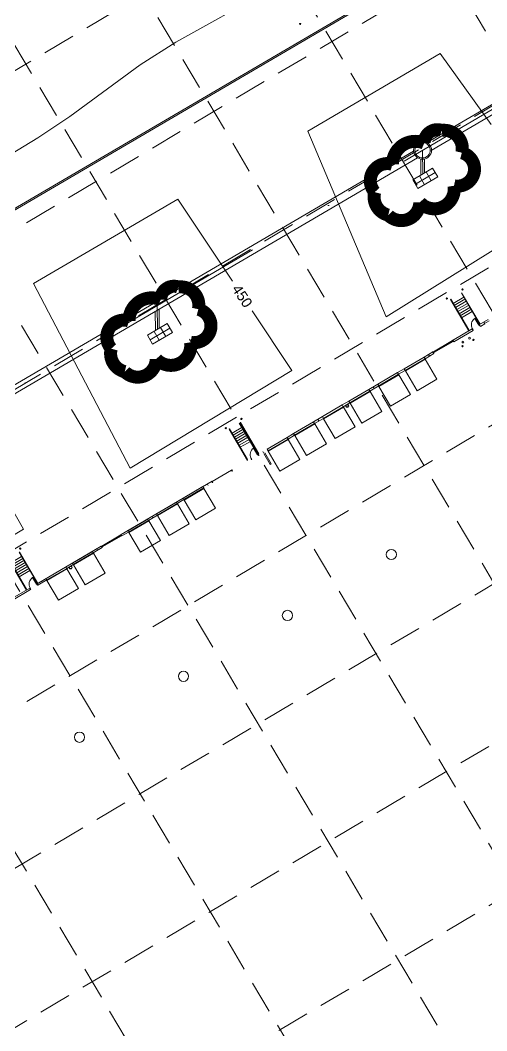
# Model space of a CAD drawing. Header units: inches. Extents: x 2527773 to 2531821, y 6906669 to 6910268.
# Drawn here: x 2528989 to 2529171, y 6908609.1 to 6909003.5 of the extents above; entities that cross this region are included whole.
import ezdxf
from ezdxf.enums import TextEntityAlignment as Align

# ---------------------------------------------------------------- set-up
doc = ezdxf.new("R2010")
doc.units = ezdxf.units.IN
doc.header["$MEASUREMENT"] = 0
doc.linetypes.add('DGN Style 4', pattern=[136.947622, 68.431042, -34.215521, 0.085539, -34.215521])
doc.linetypes.add('HIDDEN', pattern=[0.009525, 0.00635, -0.003175])
for name, color, linetype, lineweight in [('CE-GRADE-25128 - CE-GRAD-CONT-MAJR-LABL-STD1', 1, 'Continuous', 30), ('CE-GRADE-25128 - CE-GRAD-CONT-MAJR-LINE', 1, 'Continuous', 80), ('CE-GRADE-25128 - CE-GRAD-CONT-MINR-LINE', 40, 'Continuous', 53), ('CE-PUTIL-25128 - CE-UTIL-STRM-INLT', 251, 'Continuous', 13), ('CE-PUTIL-25128 - CE-UTIL-STRM-RCP-CL3-48IN', 251, 'DGN Style 4', 13), ('CE-PUTIL-25128 - CE-UTIL-STRM-WALL', 251, 'Continuous', 13), ('CE-SITE-25128 - 906-BP-01$0$A-BOLLARD', 251, 'Continuous', 0), ('CE-SITE-25128 - 906-BP-01$0$A-DOCK DOOR LINE', 251, 'Continuous', 0), ('CE-SITE-25128 - 906-BP-01$0$A-DOCK-LEVELER', 251, 'Continuous', 0), ('CE-SITE-25128 - 906-BP-01$0$A-DOOR', 251, 'Continuous', 0), ('CE-SITE-25128 - 906-BP-01$0$A-DOOR-SHELL', 251, 'Continuous', 0), ('CE-SITE-25128 - 906-BP-01$0$A-FLOR', 251, 'Continuous', 0), ('CE-SITE-25128 - 906-BP-01$0$A-FLOR-STRS', 251, 'Continuous', 0), ('CE-SITE-25128 - 906-BP-01$0$A-WALL-SHELL', 251, 'Continuous', 0), ('CE-SITE-25128 - 906-BP-01$0$P-FIXT', 251, 'Continuous', 0), ('CE-SITE-25128 - A-BOLLARD', 251, 'Continuous', 0), ('CE-SITE-25128 - A-DOCK DOOR LINE', 251, 'Continuous', 0), ('CE-SITE-25128 - A-DOOR', 251, 'Continuous', 0), ('CE-SITE-25128 - A-DOOR-SHELL', 251, 'Continuous', 0), ('CE-SITE-25128 - a-paving', 251, 'Continuous', 0), ('CE-SITE-25128 - A-ROOF', 251, 'Continuous', 0), ('CE-SITE-25128 - A-WALL-SHELL', 251, 'Continuous', 0)]:
    doc.layers.add(name, color=color, linetype=linetype, lineweight=lineweight)
doc.layers.add('GRID', color=254, linetype='HIDDEN')
doc.layers.add('LEGEND', color=7, linetype='Continuous')
doc.styles.get("Standard").update_dxf_attribs({"font": 'ARIAL.TTF'})

# ---------------------------------------------------------------- blocks, each defined once
blk = doc.blocks.new('906-BP-01$0$A$C3CD811FF_2')
at = {"layer": 'CE-SITE-25128 - 906-BP-01$0$A-BOLLARD', "ltscale": 0.273403}
for centre in [(-1.96, 4.22), (-3.82, 3.13)]:
    blk.add_circle(centre, 0.0762, dxfattribs=at)
at = {"layer": 'CE-SITE-25128 - 906-BP-01$0$A-FLOR-STRS', "ltscale": 0.273403}
for p, q in [((-2.07, 3.81), (-2.1, 3.79)), ((0.04, 0.14), (-2.1, 3.79)), ((0.12, 0.07), (-2.07, 3.81)), ((-3.41, 3.02), (-3.37, 3.04)), ((-1.22, -0.71), (-3.41, 3.02)), ((-1.23, -0.61), (-3.37, 3.04)), ((-1.81, 3.28), (-3.08, 2.54)), ((-1.67, 3.04), (-2.94, 2.3)), ((-1.52, 2.8), (-2.8, 2.06)), ((-1.38, 2.56), (-2.65, 1.82)), ((-1.24, 2.32), (-2.51, 1.57)), ((-1.1, 2.08), (-2.37, 1.33)), ((-0.96, 1.84), (-2.23, 1.09)), ((-0.82, 1.6), (-2.09, 0.85)), ((0.04, 0.14), (0.07, 0.16)), ((-1.27, -0.63), (-1.23, -0.61))]:
    blk.add_line(p, q, dxfattribs=at)
blk = doc.blocks.new('A$C3CD811FF_4')
at = {"color": 0, "linetype": 'ByBlock', "lineweight": -2}
for p, q in [((-55.5, 0), (-55.5, -170.5)), ((5.5, 0), (5.5, -170.5)), ((-55.5, -4), (-54, -4)), ((-54, -4), (-54, -170.5)), ((4, -4), (4, -170.5)), ((4, -4), (5.5, -4)), ((4, -70.5), (-54, -70.5)), ((4, -81.5), (-54, -81.5)), ((4, -92.5), (-54, -92.5)), ((4, -103.5), (-54, -103.5)), ((4, -114.5), (-54, -114.5)), ((4, -125.5), (-54, -125.5)), ((4, -136.5), (-54, -136.5)), ((-55.5, -170.5), (-54, -170.5)), ((4, -147.5), (-54, -147.5)), ((5.5, -170.5), (4, -170.5))]:
    blk.add_line(p, q, dxfattribs=at)
for centre in [(-67.5, -182.5), (17.5, -182.5)]:
    blk.add_circle(centre, 3, dxfattribs=at)

msp = doc.modelspace()

# ---------------------------------------------------------------- linework, layer by layer
at = {"layer": 'CE-GRADE-25128 - CE-GRAD-CONT-MAJR-LINE', "color": 35, "linetype": 'Continuous', "lineweight": 0, "flags": 128}
for points in [[(2529172.79, 6908962.75), (2529152.91, 6908990.46), (2529101.28, 6908960.17), (2529131.74, 6908887.74), (2529197.34, 6908928.53), (2529180.93, 6908951.4)], [(2529071.78, 6908901.66), (2529050.51, 6908933.63), (2528994.2, 6908900.66), (2529031.89, 6908828.67), (2529095.02, 6908866.72), (2529079.51, 6908890.04)], [(2528973.77, 6908833.75), (2528990.32, 6908804.89), (2528927.19, 6908766.84), (2528888.31, 6908838.54), (2528950.17, 6908874.91), (2528966.83, 6908845.86)]]:
    msp.add_lwpolyline(points, dxfattribs=at)
at = {"layer": 'CE-GRADE-25128 - CE-GRAD-CONT-MINR-LINE', "color": 35, "linetype": 'Continuous', "lineweight": 0, "flags": 128}
msp.add_lwpolyline([(2529133.48, 6909048.29), (2529092.28, 6909019.24), (2529085.81, 6909014.99), (2529049.71, 6908994.89), (2529035.81, 6908986.06), (2529008.36, 6908965.94), (2528995.92, 6908957.61), (2528956.79, 6908933.8), (2528930.11, 6908918.32), (2528910.72, 6908904.53), (2528855.31, 6908869.93), (2528833.89, 6908855.07), (2528780.18, 6908823.04), (2528754.86, 6908804.31), (2528719.31, 6908787.58), (2528704.46, 6908777.22), (2528670.6, 6908755.77), (2528630.03, 6908724.75), (2528625.36, 6908718.75), (2528701.88, 6908586.8), (2528710.59, 6908582.02)], dxfattribs=at)
at = {"layer": 'CE-PUTIL-25128 - CE-UTIL-STRM-INLT', "color": 5, "extrusion": (0, 0, -1)}
for p, q in [((2529150.94, 6908944.02), (2529143.18, 6908939.47)), ((2529146.78, 6908939.26), (2529144.75, 6908942.71)), ((2529149.37, 6908940.78), (2529147.34, 6908944.23)), ((2529047.42, 6908883.33), (2529039.66, 6908878.78)), ((2529045.84, 6908880.09), (2529043.82, 6908883.54)), ((2529043.26, 6908878.57), (2529041.23, 6908882.02))]:
    msp.add_line(p, q, dxfattribs=at)
at = {"layer": 'CE-PUTIL-25128 - CE-UTIL-STRM-INLT', "color": 5, "flags": 128}
for points in [[(2529151.95, 6908942.3), (2529149.93, 6908945.75), (2529142.17, 6908941.2), (2529144.19, 6908937.75)], [(2529048.43, 6908881.61), (2529046.41, 6908885.06), (2529038.65, 6908880.5), (2529040.67, 6908877.05)]]:
    msp.add_lwpolyline(points, close=True, dxfattribs=at)
at = {"layer": 'CE-PUTIL-25128 - CE-UTIL-STRM-INLT', "color": 5, "lineweight": 0}
for radius in [3.5, 3]:
    msp.add_circle((2529145.99, 6908952.71), radius, dxfattribs=at)
at = {"layer": 'CE-PUTIL-25128 - CE-UTIL-STRM-RCP-CL3-48IN', "color": 5, "lineweight": 0}
for p, q in [((2529145.99, 6908952.71), (2529146.05, 6908943.47)), ((2529042.47, 6908892.02), (2529042.53, 6908882.78))]:
    msp.add_line(p, q, dxfattribs=at)
at = {"layer": 'CE-PUTIL-25128 - CE-UTIL-STRM-RCP-CL3-48IN', "color": 5, "lineweight": 0, "flags": 128}
msp.add_lwpolyline([(2530918.43, 6908915.77), (2530890.12, 6908963.09), (2530239.22, 6909451.42, 0.302205), (2530018.05, 6909463.97), (2528753.12, 6908722.39, 0.415961), (2528717.73, 6908585.03), (2528785.5, 6908471), (2528781.08, 6908463.12)], format="xyb", dxfattribs=at)
at = {"layer": 'CE-PUTIL-25128 - CE-UTIL-STRM-WALL', "color": 5, "lineweight": 0}
for p, q in [((2529147.58, 6908955.67), (2529452.21, 6909134.27)), ((2529149.35, 6908952.65), (2529453.98, 6909131.25)), ((2528934.74, 6908830.6), (2529142.5, 6908952.4)), ((2528936.25, 6908828.01), (2529144.02, 6908949.82)), ((2529145.26, 6908949.29), (2529145.3, 6908943.03)), ((2529146.76, 6908949.3), (2529146.8, 6908943.91)), ((2529043.22, 6908890.72), (2529043.27, 6908883.22)), ((2529041.73, 6908889.85), (2529041.78, 6908882.34))]:
    msp.add_line(p, q, dxfattribs=at)
at = {"layer": 'CE-SITE-25128 - 906-BP-01$0$A-BOLLARD', "lineweight": 0, "ltscale": 0.273403}
for p, q in [((2529115.79, 6908853.07), (2529115.93, 6908853.15)), ((2529115.79, 6908853.06), (2529115.93, 6908853.14)), ((2529115.79, 6908853.06), (2529115.79, 6908853.07)), ((2529116.34, 6908852.45), (2529115.93, 6908853.15)), ((2529116.33, 6908852.44), (2529115.93, 6908853.14)), ((2529116.33, 6908852.44), (2529116.9, 6908852.49)), ((2529116.34, 6908852.45), (2529116.9, 6908852.5)), ((2529116.79, 6908853.66), (2529116.94, 6908853.74)), ((2529117.2, 6908852.96), (2529116.79, 6908853.66)), ((2529116.81, 6908853.65), (2529116.94, 6908853.73)), ((2529117.21, 6908852.96), (2529116.81, 6908853.65)), ((2529117.2, 6908852.96), (2529116.89, 6908852.49)), ((2529117.21, 6908852.96), (2529116.9, 6908852.49)), ((2529116.94, 6908853.73), (2529116.94, 6908853.74)), ((2529007.87, 6908789.99), (2529008.01, 6908790.08)), ((2529007.87, 6908789.98), (2529008.01, 6908790.06)), ((2529007.87, 6908789.98), (2529007.87, 6908789.99)), ((2529008.42, 6908789.38), (2529008.01, 6908790.08)), ((2529008.41, 6908789.37), (2529008.01, 6908790.06)), ((2529008.41, 6908789.37), (2529008.98, 6908789.41)), ((2529008.42, 6908789.38), (2529008.98, 6908789.42)), ((2529008.87, 6908790.58), (2529009.02, 6908790.67)), ((2529009.28, 6908789.88), (2529008.87, 6908790.58)), ((2529008.89, 6908790.58), (2529009.02, 6908790.66)), ((2529009.3, 6908789.88), (2529008.89, 6908790.58)), ((2529009.28, 6908789.88), (2529008.97, 6908789.42)), ((2529009.3, 6908789.88), (2529008.98, 6908789.41)), ((2529009.02, 6908790.66), (2529009.02, 6908790.67))]:
    msp.add_line(p, q, dxfattribs=at)
for centre, radius in [((2529165.82, 6908878.71), 0.25), ((2529161.57, 6908876.22), 0.25), ((2529133.81, 6908794.97), 2), ((2529093.26, 6908771.2), 2), ((2529052.72, 6908747.43), 2), ((2529012.17, 6908723.66), 2)]:
    msp.add_circle(centre, radius, dxfattribs=at)
at = {"layer": 'CE-SITE-25128 - 906-BP-01$0$A-DOCK DOOR LINE', "lineweight": 0, "ltscale": 0.273403}
for p, q in [((2529150.23, 6908874.06), (2529157.71, 6908878.44)), ((2529150.4, 6908873.77), (2529157.88, 6908878.15)), ((2529020.83, 6908798.2), (2529028.31, 6908802.58)), ((2529021, 6908797.91), (2529028.48, 6908802.29))]:
    msp.add_line(p, q, dxfattribs=at)
at = {"layer": 'CE-SITE-25128 - 906-BP-01$0$A-DOCK-LEVELER', "lineweight": 0, "ltscale": 0.273403, "flags": 128}
for points in [[(2529151.62, 6908863.45), (2529143.86, 6908858.9), (2529139.31, 6908866.66), (2529147.07, 6908871.21), (2529151.62, 6908863.45)], [(2529141.27, 6908857.38), (2529133.51, 6908852.83), (2529128.95, 6908860.59), (2529136.72, 6908865.14), (2529141.27, 6908857.38)], [(2529130.06, 6908850.81), (2529122.29, 6908846.25), (2529117.74, 6908854.02), (2529125.5, 6908858.57), (2529130.06, 6908850.81)], [(2529119.7, 6908844.74), (2529111.94, 6908840.19), (2529107.39, 6908847.95), (2529115.15, 6908852.5), (2529119.7, 6908844.74)], [(2529108.49, 6908838.16), (2529100.72, 6908833.61), (2529096.17, 6908841.37), (2529103.94, 6908845.93), (2529108.49, 6908838.16)], [(2529098.14, 6908832.09), (2529090.37, 6908827.54), (2529085.82, 6908835.31), (2529093.58, 6908839.86), (2529098.14, 6908832.09)], [(2529065.27, 6908813.02), (2529057.51, 6908808.47), (2529052.95, 6908816.23), (2529060.72, 6908820.78), (2529065.27, 6908813.02)], [(2529054.92, 6908806.95), (2529047.15, 6908802.4), (2529042.6, 6908810.16), (2529050.37, 6908814.71), (2529054.92, 6908806.95)], [(2529043.7, 6908800.37), (2529035.94, 6908795.82), (2529031.39, 6908803.59), (2529039.15, 6908808.14), (2529043.7, 6908800.37)], [(2529022.14, 6908787.73), (2529014.37, 6908783.18), (2529009.82, 6908790.94), (2529017.58, 6908795.5), (2529022.14, 6908787.73)], [(2529011.78, 6908781.66), (2529004.02, 6908777.11), (2528999.47, 6908784.87), (2529007.23, 6908789.43), (2529011.78, 6908781.66)]]:
    msp.add_lwpolyline(points, dxfattribs=at)
at = {"layer": 'CE-SITE-25128 - 906-BP-01$0$A-DOOR', "lineweight": 0, "ltscale": 0.273403}
for p, q in [((2529165.29, 6908882.98), (2529165.43, 6908883.06)), ((2529165.29, 6908882.98), (2529165.54, 6908882.55)), ((2529165.43, 6908883.06), (2529165.68, 6908882.63)), ((2529165.54, 6908882.55), (2529165.68, 6908882.63)), ((2529168.16, 6908884.67), (2529167.88, 6908884.5)), ((2529168.16, 6908884.67), (2529168.02, 6908884.58)), ((2529168.02, 6908884.58), (2529168.27, 6908884.15)), ((2529168.16, 6908884.67), (2529168.42, 6908884.23)), ((2529168.42, 6908884.23), (2529168.27, 6908884.15)), ((2529146.99, 6908871.36), (2529139.22, 6908866.81)), ((2529139.31, 6908866.66), (2529147.07, 6908871.21)), ((2529147.07, 6908871.21), (2529146.99, 6908871.36)), ((2529139.22, 6908866.81), (2529139.31, 6908866.66)), ((2529128.87, 6908860.74), (2529136.63, 6908865.29)), ((2529136.63, 6908865.29), (2529128.87, 6908860.74)), ((2529136.72, 6908865.14), (2529136.63, 6908865.29)), ((2529125.42, 6908858.71), (2529117.65, 6908854.16)), ((2529117.74, 6908854.02), (2529125.5, 6908858.57)), ((2529125.5, 6908858.57), (2529125.42, 6908858.71)), ((2529128.87, 6908860.74), (2529128.95, 6908860.59)), ((2529107.3, 6908848.09), (2529115.07, 6908852.64)), ((2529115.15, 6908852.5), (2529107.39, 6908847.95)), ((2529115.07, 6908852.64), (2529115.15, 6908852.5)), ((2529117.65, 6908854.16), (2529117.74, 6908854.02)), ((2529107.39, 6908847.95), (2529107.3, 6908848.09)), ((2529103.85, 6908846.07), (2529096.09, 6908841.52)), ((2529096.17, 6908841.37), (2529103.94, 6908845.93)), ((2529103.94, 6908845.93), (2529103.85, 6908846.07)), ((2529093.5, 6908840), (2529085.74, 6908835.45)), ((2529085.82, 6908835.31), (2529093.58, 6908839.86)), ((2529093.58, 6908839.86), (2529093.5, 6908840)), ((2529096.09, 6908841.52), (2529096.17, 6908841.37)), ((2529060.63, 6908820.93), (2529052.87, 6908816.37)), ((2529052.95, 6908816.23), (2529060.72, 6908820.78)), ((2529052.87, 6908816.37), (2529052.95, 6908816.23)), ((2529050.28, 6908814.86), (2529042.52, 6908810.31)), ((2529042.6, 6908810.16), (2529050.37, 6908814.71)), ((2529050.37, 6908814.71), (2529050.28, 6908814.86)), ((2529039.07, 6908808.28), (2529031.3, 6908803.73)), ((2529031.39, 6908803.59), (2529039.15, 6908808.14)), ((2529039.15, 6908808.14), (2529039.07, 6908808.28)), ((2529042.52, 6908810.31), (2529042.6, 6908810.16)), ((2529031.3, 6908803.73), (2529031.39, 6908803.59)), ((2529017.5, 6908795.64), (2529009.74, 6908791.09)), ((2529009.82, 6908790.94), (2529017.58, 6908795.5)), ((2529017.58, 6908795.5), (2529017.5, 6908795.64)), ((2529007.15, 6908789.57), (2528999.38, 6908785.02)), ((2528999.47, 6908784.87), (2529007.23, 6908789.43)), ((2529007.23, 6908789.43), (2529007.15, 6908789.57)), ((2529009.74, 6908791.09), (2529009.82, 6908790.94)), ((2528995.63, 6908783.52), (2528995.34, 6908783.35)), ((2528995.63, 6908783.52), (2528995.48, 6908783.43)), ((2528995.63, 6908783.52), (2528995.88, 6908783.09)), ((2528999.38, 6908785.02), (2528999.47, 6908784.87)), ((2528992.75, 6908781.83), (2528992.89, 6908781.91)), ((2528992.75, 6908781.83), (2528993, 6908781.4)), ((2528992.89, 6908781.91), (2528993.15, 6908781.48)), ((2528993, 6908781.4), (2528993.15, 6908781.48)), ((2528995.48, 6908783.43), (2528995.74, 6908783)), ((2528995.88, 6908783.09), (2528995.74, 6908783))]:
    msp.add_line(p, q, dxfattribs=at)
at = {"layer": 'CE-SITE-25128 - 906-BP-01$0$A-DOOR', "lineweight": 0, "ltscale": 0.273403, "flags": 128}
for points in [[(2529168.02, 6908884.58), (2529166.5, 6908887.17), (2529166.36, 6908887.09), (2529167.88, 6908884.5)], [(2528995.48, 6908783.43), (2528993.97, 6908786.02), (2528993.82, 6908785.94), (2528995.34, 6908783.35)]]:
    msp.add_lwpolyline(points, close=True, dxfattribs=at)
at = {"layer": 'CE-SITE-25128 - 906-BP-01$0$A-DOOR', "lineweight": 0, "ltscale": 0.273403}
for centre in [(2529168.03, 6908884.58), (2528995.49, 6908783.43)]:
    msp.add_arc(centre, 3.01, 123.723, 210.3121, dxfattribs=at)
at = {"layer": 'CE-SITE-25128 - 906-BP-01$0$A-DOOR-SHELL', "lineweight": 0, "ltscale": 0.273403}
for p, q in [((2529150.32, 6908873.91), (2529157.79, 6908878.3)), ((2529020.92, 6908798.05), (2529028.39, 6908802.44))]:
    msp.add_line(p, q, dxfattribs=at)
at = {"layer": 'CE-SITE-25128 - 906-BP-01$0$A-DOOR-SHELL', "lineweight": 0, "ltscale": 0.273403, "flags": 128}
for points in [[(2529157.81, 6908878.6), (2529157.67, 6908878.51), (2529157.92, 6908878.08), (2529158.06, 6908878.17)], [(2529150.19, 6908874.13), (2529150.05, 6908874.05), (2529150.3, 6908873.61), (2529150.44, 6908873.7)], [(2529028.41, 6908802.74), (2529028.27, 6908802.65), (2529028.52, 6908802.22), (2529028.66, 6908802.3)], [(2529020.79, 6908798.27), (2529020.64, 6908798.18), (2529020.9, 6908797.75), (2529021.04, 6908797.84)]]:
    msp.add_lwpolyline(points, close=True, dxfattribs=at)
at = {"layer": 'CE-SITE-25128 - 906-BP-01$0$A-FLOR', "lineweight": 0, "ltscale": 0.273403}
for p, q in [((2529146.6, 6908872.02), (2529138.83, 6908867.47)), ((2529136.24, 6908865.95), (2529128.48, 6908861.4)), ((2529125.03, 6908859.38), (2529117.27, 6908854.83)), ((2529106.91, 6908848.76), (2529114.68, 6908853.31)), ((2529103.46, 6908846.74), (2529095.7, 6908842.18)), ((2529093.11, 6908840.67), (2529085.35, 6908836.11)), ((2529060.33, 6908821.45), (2529052.56, 6908816.9)), ((2529049.98, 6908815.38), (2529042.21, 6908810.83)), ((2529038.76, 6908808.8), (2529031, 6908804.25)), ((2529017.19, 6908796.16), (2529009.43, 6908791.61)), ((2529006.84, 6908790.09), (2528999.08, 6908785.54))]:
    msp.add_line(p, q, dxfattribs=at)
at = {"layer": 'CE-SITE-25128 - 906-BP-01$0$A-WALL-SHELL', "lineweight": 0, "ltscale": 0.273403}
for p, q in [((2529171.61, 6908886.69), (2529168.16, 6908884.67)), ((2529171.92, 6908886.17), (2529170.19, 6908885.16)), ((2529165.29, 6908882.98), (2529157.67, 6908878.51)), ((2529165.68, 6908882.32), (2529158.2, 6908877.93)), ((2529165.29, 6908882.98), (2529165.68, 6908882.32)), ((2529168.16, 6908884.67), (2529168.55, 6908884)), ((2529170.28, 6908885.01), (2529168.55, 6908884)), ((2529170.28, 6908885.01), (2529169.89, 6908885.68)), ((2529158.2, 6908877.93), (2529157.81, 6908878.6)), ((2529150.05, 6908874.05), (2529146.6, 6908872.02)), ((2529146.99, 6908871.36), (2529146.6, 6908872.02)), ((2529150.44, 6908873.38), (2529146.99, 6908871.36)), ((2529148.71, 6908872.37), (2529148.32, 6908873.03)), ((2529150.44, 6908873.38), (2529150.05, 6908874.05)), ((2529138.83, 6908867.47), (2529136.24, 6908865.95)), ((2529139.22, 6908866.81), (2529136.63, 6908865.29)), ((2529139.22, 6908866.81), (2529138.83, 6908867.47)), ((2529136.63, 6908865.29), (2529136.24, 6908865.95)), ((2529128.48, 6908861.4), (2529125.03, 6908859.38)), ((2529125.42, 6908858.71), (2529125.03, 6908859.38)), ((2529128.87, 6908860.74), (2529125.42, 6908858.71)), ((2529127.14, 6908859.73), (2529126.75, 6908860.39)), ((2529128.87, 6908860.74), (2529128.48, 6908861.4)), ((2529117.27, 6908854.83), (2529114.68, 6908853.31)), ((2529117.65, 6908854.16), (2529117.27, 6908854.83)), ((2529115.07, 6908852.64), (2529114.68, 6908853.31)), ((2529117.65, 6908854.16), (2529115.07, 6908852.64)), ((2529106.91, 6908848.76), (2529103.46, 6908846.74)), ((2529103.85, 6908846.07), (2529103.46, 6908846.74)), ((2529107.3, 6908848.09), (2529103.85, 6908846.07)), ((2529105.58, 6908847.08), (2529105.19, 6908847.75)), ((2529107.3, 6908848.09), (2529106.91, 6908848.76)), ((2529095.7, 6908842.18), (2529093.11, 6908840.67)), ((2529093.5, 6908840), (2529093.11, 6908840.67)), ((2529096.09, 6908841.52), (2529093.5, 6908840)), ((2529096.09, 6908841.52), (2529095.7, 6908842.18)), ((2529063.92, 6908823.56), (2529028.41, 6908802.74)), ((2529050.28, 6908814.86), (2529049.98, 6908815.38)), ((2529052.87, 6908816.37), (2529050.28, 6908814.86)), ((2529052.87, 6908816.37), (2529052.56, 6908816.9)), ((2529039.07, 6908808.28), (2529038.76, 6908808.8)), ((2529042.52, 6908810.31), (2529039.07, 6908808.28)), ((2529040.79, 6908809.29), (2529040.49, 6908809.82)), ((2529042.52, 6908810.31), (2529042.21, 6908810.83)), ((2529031.3, 6908803.73), (2529028.71, 6908802.21)), ((2529031.3, 6908803.73), (2529031, 6908804.25)), ((2529028.71, 6908802.21), (2529028.41, 6908802.74)), ((2529020.64, 6908798.18), (2528995.63, 6908783.52)), ((2529017.5, 6908795.64), (2529017.19, 6908796.16)), ((2529020.95, 6908797.66), (2529017.5, 6908795.64)), ((2529019.22, 6908796.65), (2529018.92, 6908797.17)), ((2529020.95, 6908797.66), (2529020.64, 6908798.18)), ((2529009.74, 6908791.09), (2529009.43, 6908791.61)), ((2529007.15, 6908789.57), (2529006.84, 6908790.09)), ((2529009.74, 6908791.09), (2529007.15, 6908789.57)), ((2528995.63, 6908783.52), (2528995.93, 6908783)), ((2528999.38, 6908785.02), (2528995.93, 6908783)), ((2528997.66, 6908784.01), (2528997.35, 6908784.53)), ((2528999.38, 6908785.02), (2528999.08, 6908785.54)), ((2528992.75, 6908781.83), (2528985.13, 6908777.36)), ((2528993.06, 6908781.31), (2528985.58, 6908776.93)), ((2528992.75, 6908781.83), (2528993.06, 6908781.31))]:
    msp.add_line(p, q, dxfattribs=at)
at = {"layer": 'CE-SITE-25128 - 906-BP-01$0$P-FIXT', "lineweight": 0, "ltscale": 0.273403}
for centre, radius in [((2529161.72, 6908877.86), 0.333), ((2529164.32, 6908879.38), 0.333), ((2529116.61, 6908852.98), 0.417), ((2529008.69, 6908789.9), 0.417)]:
    msp.add_circle(centre, radius, dxfattribs=at)
at = {"layer": 'CE-SITE-25128 - A-BOLLARD', "lineweight": 0, "ltscale": 0.273403}
msp.add_circle((2529098.26, 6909001.99), 0.25, dxfattribs=at)
at = {"layer": 'CE-SITE-25128 - A-DOCK DOOR LINE', "lineweight": 0, "ltscale": 0.083333}
msp.add_line((2529063.96, 6908823.48), (2529071.44, 6908827.87), dxfattribs=at)
at = {"layer": 'CE-SITE-25128 - A-DOOR', "lineweight": 0, "ltscale": 0.083333}
for p, q in [((2529085.74, 6908835.45), (2529085.82, 6908835.31)), ((2529079.16, 6908832.49), (2529079.42, 6908832.06)), ((2529081.75, 6908834.01), (2529082, 6908833.58)), ((2529060.72, 6908820.78), (2529060.63, 6908820.93))]:
    msp.add_line(p, q, dxfattribs=at)
at = {"layer": 'CE-SITE-25128 - A-DOOR', "lineweight": 0, "ltscale": 0.083333, "flags": 128}
msp.add_lwpolyline([(2529081.75, 6908834.01), (2529080.23, 6908836.59), (2529080.09, 6908836.51), (2529081.61, 6908833.92)], close=True, dxfattribs=at)
at = {"layer": 'CE-SITE-25128 - A-DOOR', "lineweight": 0, "ltscale": 0.083333}
msp.add_arc((2529081.76, 6908834.01), 3.01, 123.723, 210.3121, dxfattribs=at)
at = {"layer": 'CE-SITE-25128 - A-DOOR-SHELL', "lineweight": 0, "ltscale": 0.083333, "flags": 128}
for points in [[(2529071.54, 6908828.02), (2529071.4, 6908827.94), (2529071.65, 6908827.51), (2529071.8, 6908827.59)], [(2529063.92, 6908823.56), (2529063.78, 6908823.47), (2529064.03, 6908823.04), (2529064.18, 6908823.12)]]:
    msp.add_lwpolyline(points, close=True, dxfattribs=at)
at = {"layer": 'CE-SITE-25128 - a-paving', "lineweight": 0, "ltscale": 0.273403}
for p, q in [((2529163.95, 6909033.78), (2528629.28, 6908720.33)), ((2529164.21, 6909033.34), (2528629.53, 6908719.9))]:
    msp.add_line(p, q, dxfattribs=at)
at = {"layer": 'CE-SITE-25128 - a-paving', "color": 5, "lineweight": 0, "ltscale": 0.273403, "flags": 128}
for points in [[(2529142.17, 6908941.19), (2529149.93, 6908945.75), (2529151.95, 6908942.29), (2529144.19, 6908937.74)], [(2529038.64, 6908880.51), (2529046.41, 6908885.06), (2529048.43, 6908881.61), (2529040.67, 6908877.06)]]:
    msp.add_lwpolyline(points, close=True, dxfattribs=at)
at = {"layer": 'CE-SITE-25128 - A-ROOF', "lineweight": 0, "ltscale": 0.083333}
for p, q in [((2529084.01, 6908834.44), (2529086.54, 6908830.12)), ((2529086.93, 6908830.36), (2529084.41, 6908834.67)), ((2529086.54, 6908830.12), (2529086.93, 6908830.36))]:
    msp.add_line(p, q, dxfattribs=at)
at = {"layer": 'CE-SITE-25128 - A-WALL-SHELL', "lineweight": 0, "ltscale": 0.083333}
for p, q in [((2529083.93, 6908834.58), (2529083.62, 6908835.1)), ((2529085.74, 6908835.45), (2529085.35, 6908836.11)), ((2529079.02, 6908832.41), (2529079.32, 6908831.88)), ((2529081.89, 6908834.09), (2529082.2, 6908833.57)), ((2529071.85, 6908827.5), (2529071.54, 6908828.02)), ((2529064.08, 6908822.95), (2529063.78, 6908823.47)), ((2529060.63, 6908820.93), (2529060.33, 6908821.45)), ((2529062.36, 6908821.94), (2529062.05, 6908822.46))]:
    msp.add_line(p, q, dxfattribs=at)
at = {"layer": 'GRID', "color": 252, "linetype": 'HIDDEN', "lineweight": 0, "ltscale": 2000}
for p, q in [((2527933.97, 6908358.48), (2530788.65, 6910053.72)), ((2527959.52, 6908311.58), (2530814.21, 6910006.82)), ((2527986.87, 6908265.54), (2530841.55, 6909960.78)), ((2528014.21, 6908219.5), (2530868.89, 6909914.74)), ((2528041.55, 6908173.45), (2530896.24, 6909868.69)), ((2528068.89, 6908127.41), (2530923.58, 6909822.65)), ((2528096.24, 6908081.37), (2530950.92, 6909776.61)), ((2528123.58, 6908035.32), (2530978.26, 6909730.56)), ((2529047.28, 6909206.66), (2530004.39, 6907594.94)), ((2529001.24, 6909179.32), (2529958.35, 6907567.6)), ((2528955.19, 6909151.98), (2529912.3, 6907540.26)), ((2528909.15, 6909124.64), (2529866.26, 6907512.92)), ((2528863.11, 6909097.29), (2529820.22, 6907485.57)), ((2528817.06, 6909069.95), (2529774.17, 6907458.23)), ((2528771.02, 6909042.61), (2529728.13, 6907430.89))]:
    msp.add_line(p, q, dxfattribs=at)
at = {"layer": 'LEGEND', "color": 170, "ltscale": 100, "const_width": 5.08}
for points in [[(2529134.26, 6908947.21, 0.520567), (2529134.26, 6908947.21, 0.765195), (2529127.34, 6908936.37, 0.417879), (2529132.59, 6908927.39, 0.6649), (2529144.9, 6908932.37, 0.744833), (2529158.26, 6908938.86, 0.975642), (2529161.32, 6908951.76, 0.520567), (2529153.49, 6908960.45, 0.520567), (2529146.64, 6908955.49, 0.540264), (2529134.26, 6908947.21)], [(2529031.46, 6908886.12, 0.520567), (2529031.46, 6908886.12, 0.765195), (2529024.54, 6908875.28, 0.417879), (2529029.79, 6908866.3, 0.6649), (2529042.09, 6908871.28, 0.744833), (2529055.45, 6908877.77, 0.975642), (2529058.52, 6908890.67, 0.520567), (2529050.69, 6908899.36, 0.520567), (2529043.84, 6908894.41, 0.540264), (2529031.46, 6908886.12)]]:
    msp.add_lwpolyline(points, format="xyb", close=True, dxfattribs=at)

# ---------------------------------------------------------------- block references
at = {"layer": 'CE-SITE-25128 - 906-BP-01$0$A-FLOR-STRS', "lineweight": 0, "ltscale": 0.273403, "xscale": 3.280833333333333, "yscale": 3.280833333333333, "zscale": 3.280833333333333}
for p in [(2529168.02, 6908884.58), (2528995.48, 6908783.43)]:
    msp.add_blockref('906-BP-01$0$A$C3CD811FF_2', p, dxfattribs=at)
at = {"layer": 'CE-SITE-25128 - 906-BP-01$0$A-FLOR-STRS', "lineweight": 0, "ltscale": 0.273403, "extrusion": (0, 0, -1), "xscale": 0.08333333333333331, "yscale": 0.08333333333333331, "zscale": 0.08333333333333333, "rotation": 149.6189999851615}
msp.add_blockref('A$C3CD811FF_4', (-2529081.75, 6908834.01), dxfattribs=at)

# ---------------------------------------------------------------- texts
at = {"layer": 'CE-GRADE-25128 - CE-GRAD-CONT-MAJR-LABL-STD1', "color": 35, "linetype": 'Continuous', "lineweight": 0}
msp.add_text('450', height=4, rotation=303.6376, dxfattribs=at).set_placement((2529075.65, 6908895.85), align=Align.MIDDLE_CENTER)

doc.saveas('drawing.dxf')
